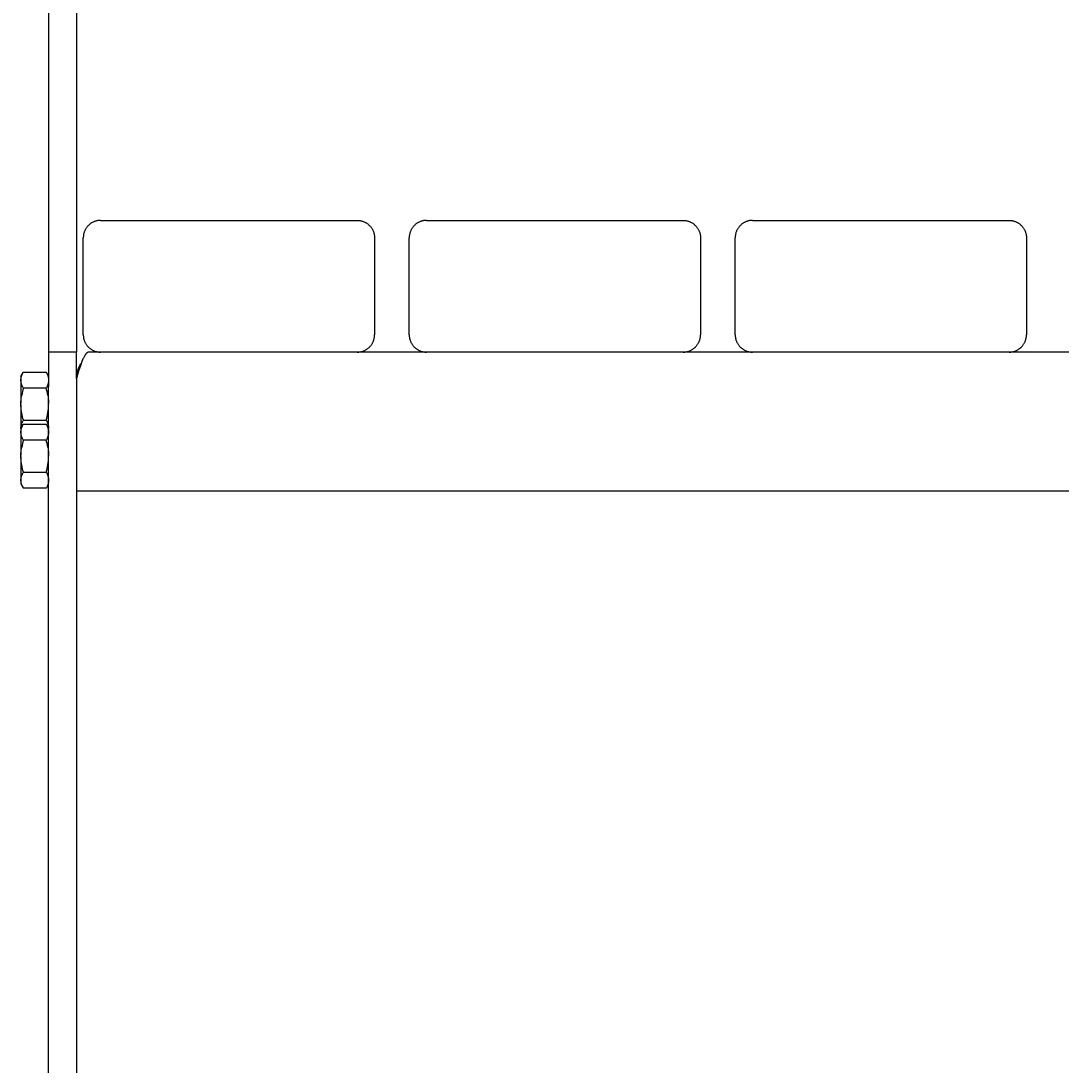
# Model space of a CAD drawing. Header units: inches. Extents: x -6 to 165, y -5 to 126.
# Drawn here: x 5.23 to 17.04, y 102.7 to 114.56 of the extents above; entities that cross this region are included whole.
import ezdxf

# ---------------------------------------------------------------- set-up
doc = ezdxf.new("R2010")
doc.units = ezdxf.units.IN
doc.header["$PDSIZE"] = -1
doc.layers.add('ZANO_R', color=7, linetype='Continuous', lineweight=0)
doc.layers.add('ZANO_W', color=1, linetype='Continuous', lineweight=0)
doc.styles.get("Standard").update_dxf_attribs({"font": 'arial.ttf'})
doc.dimstyles.new('amerykanie', dxfattribs={"dimtxt": 50, "dimasz": 50, "dimexe": 0.5, "dimexo": 0.5, "dimgap": 1, "dimtad": 1, "dimdec": 0, "dimzin": 0, "dimlunit": 5, "dimtxsty": 'Standard', "dimcen": 0.09, "dimclrd": 1, "dimclre": 1, "dimclrt": 1, "dimazin": 0, "dimtfac": 1, "dimtdec": 0, "dimtmove": 0, "dimatfit": 3, "dimfxl": 1, "dimtzin": 0, "dimarcsym": 1})

# ---------------------------------------------------------------- blocks, each defined once
blk = doc.blocks.new('*D366')
at = {"layer": 'Defpoints', "color": 0}
for p in [(6.093, 126.425), (-2.072, 94.732), (3.73, 94.732)]:
    blk.add_point(p, dxfattribs=at)
at = {"layer": 'ZANO_W', "color": 1, "lineweight": -2}
for p, q in [((5.593, 126.425), (-2.572, 126.425)), ((-2.072, 125.425), (-2.072, 95.732)), ((3.23, 94.732), (-2.572, 94.732))]:
    blk.add_line(p, q, dxfattribs=at)
at = {"layer": 'ZANO_W', "color": 1}
for points in [[(-1.905, 125.425), (-2.238, 125.425), (-2.072, 126.425)], [(-2.238, 95.732), (-1.905, 95.732), (-2.072, 94.732)]]:
    blk.add_solid(points, dxfattribs=at)
at = {"layer": 'ZANO_W', "color": 1, "insert": (-3.412, 110.579), "char_height": 1.625, "attachment_point": 5, "rotation": 90}
blk.add_mtext('31 11/16', dxfattribs=at)

msp = doc.modelspace()

# ---------------------------------------------------------------- linework, layer by layer
at = {"layer": 'ZANO_R'}
for p, q in [((5.54171, 126.29274), (5.54171, 110.80061)), ((5.85677, 126.29274), (5.85677, 110.80061)), ((5.97158, 112.21382), (5.9678, 112.20826)), ((5.97555, 112.21925), (5.97158, 112.21382)), ((5.9797, 112.22453), (5.97555, 112.21925)), ((5.98404, 112.22968), (5.9797, 112.22453)), ((5.98854, 112.23467), (5.98404, 112.22968)), ((5.99321, 112.2395), (5.98854, 112.23467)), ((5.99805, 112.24418), (5.99321, 112.2395)), ((6.00304, 112.24868), (5.99805, 112.24418)), ((6.00818, 112.25301), (6.00304, 112.24868)), ((6.01347, 112.25717), (6.00818, 112.25301)), ((6.0189, 112.26114), (6.01347, 112.25717)), ((6.02446, 112.26492), (6.0189, 112.26114)), ((6.03014, 112.26851), (6.02446, 112.26492)), ((6.03594, 112.27191), (6.03014, 112.26851)), ((6.04186, 112.2751), (6.03594, 112.27191)), ((6.04788, 112.27809), (6.04186, 112.2751)), ((6.054, 112.28088), (6.04788, 112.27809)), ((6.06022, 112.28345), (6.054, 112.28088)), ((6.06651, 112.28581), (6.06022, 112.28345)), ((6.07288, 112.28795), (6.06651, 112.28581)), ((6.07933, 112.28988), (6.07288, 112.28795)), ((6.08583, 112.29158), (6.07933, 112.28988)), ((6.09239, 112.29306), (6.08583, 112.29158)), ((6.099, 112.29432), (6.09239, 112.29306)), ((6.10564, 112.29534), (6.099, 112.29432)), ((6.11232, 112.29615), (6.10564, 112.29534)), ((6.11902, 112.29672), (6.11232, 112.29615)), ((6.12573, 112.29706), (6.11902, 112.29672)), ((6.13245, 112.29718), (6.12573, 112.29706)), ((6.13245, 112.29718), (9.04682, 112.29718)), ((9.04682, 112.29718), (9.05354, 112.29706)), ((9.05354, 112.29706), (9.06025, 112.29672)), ((9.06025, 112.29672), (9.06695, 112.29615)), ((9.06695, 112.29615), (9.07363, 112.29534)), ((9.07363, 112.29534), (9.08027, 112.29432)), ((9.08027, 112.29432), (9.08688, 112.29306)), ((9.08688, 112.29306), (9.09344, 112.29158)), ((9.09344, 112.29158), (9.09994, 112.28988)), ((9.09994, 112.28988), (9.10639, 112.28795)), ((9.10639, 112.28795), (9.11276, 112.28581)), ((9.11276, 112.28581), (9.11906, 112.28345)), ((9.11906, 112.28345), (9.12527, 112.28088)), ((9.12527, 112.28088), (9.13139, 112.27809)), ((9.13139, 112.27809), (9.13741, 112.2751)), ((9.13741, 112.2751), (9.14333, 112.27191)), ((9.14333, 112.27191), (9.14913, 112.26851)), ((9.14913, 112.26851), (9.15482, 112.26492)), ((9.15482, 112.26492), (9.16037, 112.26114)), ((9.16037, 112.26114), (9.1658, 112.25717)), ((9.1658, 112.25717), (9.17109, 112.25301)), ((9.17109, 112.25301), (9.17623, 112.24868)), ((9.17623, 112.24868), (9.18122, 112.24418)), ((9.18122, 112.24418), (9.18606, 112.2395)), ((9.18606, 112.2395), (9.19073, 112.23467)), ((9.19073, 112.23467), (9.19524, 112.22968)), ((9.19524, 112.22968), (9.19957, 112.22453)), ((9.19957, 112.22453), (9.20372, 112.21925)), ((9.20372, 112.21925), (9.20769, 112.21382)), ((9.20769, 112.21382), (9.21147, 112.20826)), ((9.67361, 112.21382), (9.66982, 112.20826)), ((9.67758, 112.21925), (9.67361, 112.21382)), ((9.68173, 112.22453), (9.67758, 112.21925)), ((9.68606, 112.22968), (9.68173, 112.22453)), ((9.69057, 112.23467), (9.68606, 112.22968)), ((9.69524, 112.2395), (9.69057, 112.23467)), ((9.70008, 112.24418), (9.69524, 112.2395)), ((9.70507, 112.24868), (9.70008, 112.24418)), ((9.71021, 112.25301), (9.70507, 112.24868)), ((9.7155, 112.25717), (9.71021, 112.25301)), ((9.72092, 112.26114), (9.7155, 112.25717)), ((9.72648, 112.26492), (9.72092, 112.26114)), ((9.73217, 112.26851), (9.72648, 112.26492)), ((9.73797, 112.27191), (9.73217, 112.26851)), ((9.74389, 112.2751), (9.73797, 112.27191)), ((9.74991, 112.27809), (9.74389, 112.2751)), ((9.75603, 112.28088), (9.74991, 112.27809)), ((9.76224, 112.28345), (9.75603, 112.28088)), ((9.76854, 112.28581), (9.76224, 112.28345)), ((9.77491, 112.28795), (9.76854, 112.28581)), ((9.78135, 112.28988), (9.77491, 112.28795)), ((9.78786, 112.29158), (9.78135, 112.28988)), ((9.79442, 112.29306), (9.78786, 112.29158)), ((9.80102, 112.29432), (9.79442, 112.29306)), ((9.80767, 112.29534), (9.80102, 112.29432)), ((9.81434, 112.29615), (9.80767, 112.29534)), ((9.82104, 112.29672), (9.81434, 112.29615)), ((9.82776, 112.29706), (9.82104, 112.29672)), ((9.83448, 112.29718), (9.82776, 112.29706)), ((9.83448, 112.29718), (12.74884, 112.29718)), ((12.74884, 112.29718), (12.75557, 112.29706)), ((12.75557, 112.29706), (12.76228, 112.29672)), ((12.76228, 112.29672), (12.76898, 112.29615)), ((12.76898, 112.29615), (12.77566, 112.29534)), ((12.77566, 112.29534), (12.7823, 112.29432)), ((12.7823, 112.29432), (12.78891, 112.29306)), ((12.78891, 112.29306), (12.79547, 112.29158)), ((12.79547, 112.29158), (12.80197, 112.28988)), ((12.80197, 112.28988), (12.80841, 112.28795)), ((12.80841, 112.28795), (12.81479, 112.28581)), ((12.81479, 112.28581), (12.82108, 112.28345)), ((12.82108, 112.28345), (12.8273, 112.28088)), ((12.8273, 112.28088), (12.83342, 112.27809)), ((12.83342, 112.27809), (12.83944, 112.2751)), ((12.83944, 112.2751), (12.84535, 112.27191)), ((12.84535, 112.27191), (12.85116, 112.26851)), ((12.85116, 112.26851), (12.85684, 112.26492)), ((12.85684, 112.26492), (12.8624, 112.26114)), ((12.8624, 112.26114), (12.86783, 112.25717)), ((12.86783, 112.25717), (12.87312, 112.25301)), ((12.87312, 112.25301), (12.87826, 112.24868)), ((12.87826, 112.24868), (12.88325, 112.24418)), ((12.88325, 112.24418), (12.88808, 112.2395)), ((12.88808, 112.2395), (12.89276, 112.23467)), ((12.89276, 112.23467), (12.89726, 112.22968)), ((12.89726, 112.22968), (12.90159, 112.22453)), ((12.90159, 112.22453), (12.90575, 112.21925)), ((12.90575, 112.21925), (12.90972, 112.21382)), ((12.90972, 112.21382), (12.9135, 112.20826)), ((13.37563, 112.21382), (13.37185, 112.20826)), ((13.37961, 112.21925), (13.37563, 112.21382)), ((13.38376, 112.22453), (13.37961, 112.21925)), ((13.38809, 112.22968), (13.38376, 112.22453)), ((13.3926, 112.23467), (13.38809, 112.22968)), ((13.39727, 112.2395), (13.3926, 112.23467)), ((13.4021, 112.24418), (13.39727, 112.2395)), ((13.4071, 112.24868), (13.4021, 112.24418)), ((13.41224, 112.25301), (13.4071, 112.24868)), ((13.41753, 112.25717), (13.41224, 112.25301)), ((13.42295, 112.26114), (13.41753, 112.25717)), ((13.42851, 112.26492), (13.42295, 112.26114)), ((13.43419, 112.26851), (13.42851, 112.26492)), ((13.44, 112.27191), (13.43419, 112.26851)), ((13.44592, 112.2751), (13.44, 112.27191)), ((13.45194, 112.27809), (13.44592, 112.2751)), ((13.45806, 112.28088), (13.45194, 112.27809)), ((13.46427, 112.28345), (13.45806, 112.28088)), ((13.47057, 112.28581), (13.46427, 112.28345)), ((13.47694, 112.28795), (13.47057, 112.28581)), ((13.48338, 112.28988), (13.47694, 112.28795)), ((13.48989, 112.29158), (13.48338, 112.28988)), ((13.49645, 112.29306), (13.48989, 112.29158)), ((13.50305, 112.29432), (13.49645, 112.29306)), ((13.5097, 112.29534), (13.50305, 112.29432)), ((13.51637, 112.29615), (13.5097, 112.29534)), ((13.52307, 112.29672), (13.51637, 112.29615)), ((13.52979, 112.29706), (13.52307, 112.29672)), ((13.53651, 112.29718), (13.52979, 112.29706)), ((13.53651, 112.29718), (16.45087, 112.29718)), ((16.45087, 112.29718), (16.45759, 112.29706)), ((16.45759, 112.29706), (16.46431, 112.29672)), ((16.46431, 112.29672), (16.47101, 112.29615)), ((16.47101, 112.29615), (16.47768, 112.29534)), ((16.47768, 112.29534), (16.48433, 112.29432)), ((16.48433, 112.29432), (16.49094, 112.29306)), ((16.49094, 112.29306), (16.49749, 112.29158)), ((16.49749, 112.29158), (16.504, 112.28988)), ((16.504, 112.28988), (16.51044, 112.28795)), ((16.51044, 112.28795), (16.51681, 112.28581)), ((16.51681, 112.28581), (16.52311, 112.28345)), ((16.52311, 112.28345), (16.52932, 112.28088)), ((16.52932, 112.28088), (16.53544, 112.27809)), ((16.53544, 112.27809), (16.54147, 112.2751)), ((16.54147, 112.2751), (16.54738, 112.27191)), ((16.54738, 112.27191), (16.55319, 112.26851)), ((16.55319, 112.26851), (16.55887, 112.26492)), ((16.55887, 112.26492), (16.56443, 112.26114)), ((16.56443, 112.26114), (16.56986, 112.25717)), ((16.56986, 112.25717), (16.57514, 112.25301)), ((16.57514, 112.25301), (16.58029, 112.24868)), ((16.58029, 112.24868), (16.58528, 112.24418)), ((16.58528, 112.24418), (16.59011, 112.2395)), ((16.59011, 112.2395), (16.59478, 112.23467)), ((16.59478, 112.23467), (16.59929, 112.22968)), ((16.59929, 112.22968), (16.60362, 112.22453)), ((16.60362, 112.22453), (16.60778, 112.21925)), ((16.60778, 112.21925), (16.61175, 112.21382)), ((16.61175, 112.21382), (16.61553, 112.20826)), ((5.93565, 112.10699), (5.93554, 112.10026)), ((5.93554, 110.99753), (5.93554, 112.10026)), ((5.936, 112.1137), (5.93565, 112.10699)), ((5.93657, 112.1204), (5.936, 112.1137)), ((5.93737, 112.12708), (5.93657, 112.1204)), ((5.9384, 112.13372), (5.93737, 112.12708)), ((5.93966, 112.14033), (5.9384, 112.13372)), ((5.94114, 112.14688), (5.93966, 112.14033)), ((5.94284, 112.15339), (5.94114, 112.14688)), ((5.94477, 112.15983), (5.94284, 112.15339)), ((5.94691, 112.16621), (5.94477, 112.15983)), ((5.94927, 112.1725), (5.94691, 112.16621)), ((5.95184, 112.17871), (5.94927, 112.1725)), ((5.95462, 112.18483), (5.95184, 112.17871)), ((5.95762, 112.19086), (5.95462, 112.18483)), ((5.96081, 112.19677), (5.95762, 112.19086)), ((5.96421, 112.20258), (5.96081, 112.19677)), ((5.9678, 112.20826), (5.96421, 112.20258)), ((9.21147, 112.20826), (9.21507, 112.20258)), ((9.21507, 112.20258), (9.21846, 112.19677)), ((9.21846, 112.19677), (9.22166, 112.19086)), ((9.22166, 112.19086), (9.22465, 112.18483)), ((9.22465, 112.18483), (9.22743, 112.17871)), ((9.22743, 112.17871), (9.23, 112.1725)), ((9.23, 112.1725), (9.23236, 112.16621)), ((9.23236, 112.16621), (9.23451, 112.15983)), ((9.23451, 112.15983), (9.23643, 112.15339)), ((9.23643, 112.15339), (9.23813, 112.14688)), ((9.23813, 112.14688), (9.23961, 112.14033)), ((9.23961, 112.14033), (9.24087, 112.13372)), ((9.24087, 112.13372), (9.2419, 112.12708)), ((9.2419, 112.12708), (9.2427, 112.1204)), ((9.2427, 112.1204), (9.24327, 112.1137)), ((9.24327, 112.1137), (9.24362, 112.10699)), ((9.24362, 112.10699), (9.24373, 112.10026)), ((9.24373, 112.10026), (9.24373, 110.99753)), ((9.63768, 112.10699), (9.63757, 112.10026)), ((9.63757, 110.99753), (9.63757, 112.10026)), ((9.63802, 112.1137), (9.63768, 112.10699)), ((9.6386, 112.1204), (9.63802, 112.1137)), ((9.6394, 112.12708), (9.6386, 112.1204)), ((9.64043, 112.13372), (9.6394, 112.12708)), ((9.64168, 112.14033), (9.64043, 112.13372)), ((9.64316, 112.14688), (9.64168, 112.14033)), ((9.64487, 112.15339), (9.64316, 112.14688)), ((9.64679, 112.15983), (9.64487, 112.15339)), ((9.64894, 112.16621), (9.64679, 112.15983)), ((9.6513, 112.1725), (9.64894, 112.16621)), ((9.65387, 112.17871), (9.6513, 112.1725)), ((9.65665, 112.18483), (9.65387, 112.17871)), ((9.65964, 112.19086), (9.65665, 112.18483)), ((9.66284, 112.19677), (9.65964, 112.19086)), ((9.66623, 112.20258), (9.66284, 112.19677)), ((9.66982, 112.20826), (9.66623, 112.20258)), ((12.9135, 112.20826), (12.91709, 112.20258)), ((12.91709, 112.20258), (12.92049, 112.19677)), ((12.92049, 112.19677), (12.92368, 112.19086)), ((12.92368, 112.19086), (12.92667, 112.18483)), ((12.92667, 112.18483), (12.92946, 112.17871)), ((12.92946, 112.17871), (12.93203, 112.1725)), ((12.93203, 112.1725), (12.93439, 112.16621)), ((12.93439, 112.16621), (12.93653, 112.15983)), ((12.93653, 112.15983), (12.93846, 112.15339)), ((12.93846, 112.15339), (12.94016, 112.14688)), ((12.94016, 112.14688), (12.94164, 112.14033)), ((12.94164, 112.14033), (12.9429, 112.13372)), ((12.9429, 112.13372), (12.94393, 112.12708)), ((12.94393, 112.12708), (12.94473, 112.1204)), ((12.94473, 112.1204), (12.9453, 112.1137)), ((12.9453, 112.1137), (12.94565, 112.10699)), ((12.94565, 112.10699), (12.94576, 112.10026)), ((12.94576, 112.10026), (12.94576, 110.99753)), ((13.33971, 112.10699), (13.33959, 112.10026)), ((13.33959, 110.99753), (13.33959, 112.10026)), ((13.34005, 112.1137), (13.33971, 112.10699)), ((13.34063, 112.1204), (13.34005, 112.1137)), ((13.34143, 112.12708), (13.34063, 112.1204)), ((13.34246, 112.13372), (13.34143, 112.12708)), ((13.34371, 112.14033), (13.34246, 112.13372)), ((13.34519, 112.14688), (13.34371, 112.14033)), ((13.3469, 112.15339), (13.34519, 112.14688)), ((13.34882, 112.15983), (13.3469, 112.15339)), ((13.35096, 112.16621), (13.34882, 112.15983)), ((13.35332, 112.1725), (13.35096, 112.16621)), ((13.3559, 112.17871), (13.35332, 112.1725)), ((13.35868, 112.18483), (13.3559, 112.17871)), ((13.36167, 112.19086), (13.35868, 112.18483)), ((13.36487, 112.19677), (13.36167, 112.19086)), ((13.36826, 112.20258), (13.36487, 112.19677)), ((13.37185, 112.20826), (13.36826, 112.20258)), ((16.61553, 112.20826), (16.61912, 112.20258)), ((16.61912, 112.20258), (16.62252, 112.19677)), ((16.62252, 112.19677), (16.62571, 112.19086)), ((16.62571, 112.19086), (16.6287, 112.18483)), ((16.6287, 112.18483), (16.63149, 112.17871)), ((16.63149, 112.17871), (16.63406, 112.1725)), ((16.63406, 112.1725), (16.63642, 112.16621)), ((16.63642, 112.16621), (16.63856, 112.15983)), ((16.63856, 112.15983), (16.64049, 112.15339)), ((16.64049, 112.15339), (16.64219, 112.14688)), ((16.64219, 112.14688), (16.64367, 112.14033)), ((16.64367, 112.14033), (16.64492, 112.13372)), ((16.64492, 112.13372), (16.64595, 112.12708)), ((16.64595, 112.12708), (16.64676, 112.1204)), ((16.64676, 112.1204), (16.64733, 112.1137)), ((16.64733, 112.1137), (16.64767, 112.10699)), ((16.64767, 112.10699), (16.64779, 112.10026)), ((16.64779, 112.10026), (16.64779, 110.99753)), ((5.93554, 110.99753), (5.93565, 110.99081)), ((5.93565, 110.99081), (5.936, 110.98409)), ((5.936, 110.98409), (5.93657, 110.97739)), ((5.93657, 110.97739), (5.93737, 110.97072)), ((5.93737, 110.97072), (5.9384, 110.96407)), ((5.9384, 110.96407), (5.93966, 110.95747)), ((5.93966, 110.95747), (5.94114, 110.95091)), ((5.94114, 110.95091), (5.94284, 110.9444)), ((5.94284, 110.9444), (5.94477, 110.93796)), ((5.94477, 110.93796), (5.94691, 110.93159)), ((5.94691, 110.93159), (5.94927, 110.92529)), ((5.94927, 110.92529), (5.95184, 110.91908)), ((5.95184, 110.91908), (5.95462, 110.91296)), ((5.95462, 110.91296), (5.95762, 110.90694)), ((5.95762, 110.90694), (5.96081, 110.90102)), ((9.21846, 110.90102), (9.22166, 110.90694)), ((9.22166, 110.90694), (9.22465, 110.91296)), ((9.22465, 110.91296), (9.22743, 110.91908)), ((9.22743, 110.91908), (9.23, 110.92529)), ((9.23, 110.92529), (9.23236, 110.93159)), ((9.23236, 110.93159), (9.23451, 110.93796)), ((9.23451, 110.93796), (9.23643, 110.9444)), ((9.23643, 110.9444), (9.23813, 110.95091)), ((9.23813, 110.95091), (9.23961, 110.95747)), ((9.23961, 110.95747), (9.24087, 110.96407)), ((9.24087, 110.96407), (9.2419, 110.97072)), ((9.2419, 110.97072), (9.2427, 110.97739)), ((9.2427, 110.97739), (9.24327, 110.98409)), ((9.24327, 110.98409), (9.24362, 110.99081)), ((9.24362, 110.99081), (9.24373, 110.99753)), ((9.63757, 110.99753), (9.63768, 110.99081)), ((9.63768, 110.99081), (9.63802, 110.98409)), ((9.63802, 110.98409), (9.6386, 110.97739)), ((9.6386, 110.97739), (9.6394, 110.97072)), ((9.6394, 110.97072), (9.64043, 110.96407)), ((9.64043, 110.96407), (9.64168, 110.95747)), ((9.64168, 110.95747), (9.64316, 110.95091)), ((9.64316, 110.95091), (9.64487, 110.9444)), ((9.64487, 110.9444), (9.64679, 110.93796)), ((9.64679, 110.93796), (9.64894, 110.93159)), ((9.64894, 110.93159), (9.6513, 110.92529)), ((9.6513, 110.92529), (9.65387, 110.91908)), ((9.65387, 110.91908), (9.65665, 110.91296)), ((9.65665, 110.91296), (9.65964, 110.90694)), ((9.65964, 110.90694), (9.66284, 110.90102)), ((12.92049, 110.90102), (12.92368, 110.90694)), ((12.92368, 110.90694), (12.92667, 110.91296)), ((12.92667, 110.91296), (12.92946, 110.91908)), ((12.92946, 110.91908), (12.93203, 110.92529)), ((12.93203, 110.92529), (12.93439, 110.93159)), ((12.93439, 110.93159), (12.93653, 110.93796)), ((12.93653, 110.93796), (12.93846, 110.9444)), ((12.93846, 110.9444), (12.94016, 110.95091)), ((12.94016, 110.95091), (12.94164, 110.95747)), ((12.94164, 110.95747), (12.9429, 110.96407)), ((12.9429, 110.96407), (12.94393, 110.97072)), ((12.94393, 110.97072), (12.94473, 110.97739)), ((12.94473, 110.97739), (12.9453, 110.98409)), ((12.9453, 110.98409), (12.94565, 110.99081)), ((12.94565, 110.99081), (12.94576, 110.99753)), ((13.33959, 110.99753), (13.33971, 110.99081)), ((13.33971, 110.99081), (13.34005, 110.98409)), ((13.34005, 110.98409), (13.34063, 110.97739)), ((13.34063, 110.97739), (13.34143, 110.97072)), ((13.34143, 110.97072), (13.34246, 110.96407)), ((13.34246, 110.96407), (13.34371, 110.95747)), ((13.34371, 110.95747), (13.34519, 110.95091)), ((13.34519, 110.95091), (13.3469, 110.9444)), ((13.3469, 110.9444), (13.34882, 110.93796)), ((13.34882, 110.93796), (13.35096, 110.93159)), ((13.35096, 110.93159), (13.35332, 110.92529)), ((13.35332, 110.92529), (13.3559, 110.91908)), ((13.3559, 110.91908), (13.35868, 110.91296)), ((13.35868, 110.91296), (13.36167, 110.90694)), ((13.36167, 110.90694), (13.36487, 110.90102)), ((16.62252, 110.90102), (16.62571, 110.90694)), ((16.62571, 110.90694), (16.6287, 110.91296)), ((16.6287, 110.91296), (16.63149, 110.91908)), ((16.63149, 110.91908), (16.63406, 110.92529)), ((16.63406, 110.92529), (16.63642, 110.93159)), ((16.63642, 110.93159), (16.63856, 110.93796)), ((16.63856, 110.93796), (16.64049, 110.9444)), ((16.64049, 110.9444), (16.64219, 110.95091)), ((16.64219, 110.95091), (16.64367, 110.95747)), ((16.64367, 110.95747), (16.64492, 110.96407)), ((16.64492, 110.96407), (16.64595, 110.97072)), ((16.64595, 110.97072), (16.64676, 110.97739)), ((16.64676, 110.97739), (16.64733, 110.98409)), ((16.64733, 110.98409), (16.64767, 110.99081)), ((16.64767, 110.99081), (16.64779, 110.99753)), ((5.85677, 110.80061), (5.54171, 110.80061)), ((5.54171, 110.80061), (5.54171, 110.40678)), ((5.85677, 110.5013), (5.85677, 110.80061)), ((5.96081, 110.90102), (5.96421, 110.89522)), ((5.96421, 110.89522), (5.9678, 110.88953)), ((5.9678, 110.88953), (5.97158, 110.88397)), ((5.97184, 110.78761), (5.97011, 110.78587)), ((5.97158, 110.88397), (5.97555, 110.87855)), ((5.97363, 110.78929), (5.97184, 110.78761)), ((5.97454, 110.7901), (5.97363, 110.78929)), ((5.97547, 110.7909), (5.97454, 110.7901)), ((5.97641, 110.79167), (5.97547, 110.7909)), ((5.97555, 110.87855), (5.9797, 110.87326)), ((5.97737, 110.79243), (5.97641, 110.79167)), ((5.97835, 110.79316), (5.97737, 110.79243)), ((5.97934, 110.79387), (5.97835, 110.79316)), ((5.98035, 110.79455), (5.97934, 110.79387)), ((5.9797, 110.87326), (5.98404, 110.86812)), ((5.98137, 110.79521), (5.98035, 110.79455)), ((5.98242, 110.79584), (5.98137, 110.79521)), ((5.98348, 110.79644), (5.98242, 110.79584)), ((5.98435, 110.79691), (5.98348, 110.79644)), ((5.98404, 110.86812), (5.98854, 110.86312)), ((5.98524, 110.79735), (5.98435, 110.79691)), ((5.98613, 110.79777), (5.98524, 110.79735)), ((5.98704, 110.79817), (5.98613, 110.79777)), ((5.98796, 110.79854), (5.98704, 110.79817)), ((5.98888, 110.79889), (5.98796, 110.79854)), ((5.98854, 110.86312), (5.99321, 110.85829)), ((5.98982, 110.79921), (5.98888, 110.79889)), ((5.99076, 110.7995), (5.98982, 110.79921)), ((5.99171, 110.79976), (5.99076, 110.7995)), ((5.99267, 110.79999), (5.99171, 110.79976)), ((5.99364, 110.80018), (5.99267, 110.79999)), ((5.99321, 110.85829), (5.99805, 110.85362)), ((5.99412, 110.80027), (5.99364, 110.80018)), ((5.99461, 110.80034), (5.99412, 110.80027)), ((5.9951, 110.80041), (5.99461, 110.80034)), ((5.99559, 110.80047), (5.9951, 110.80041)), ((5.99608, 110.80052), (5.99559, 110.80047)), ((5.99657, 110.80056), (5.99608, 110.80052)), ((5.99707, 110.80058), (5.99657, 110.80056)), ((5.99756, 110.8006), (5.99707, 110.80058)), ((5.99806, 110.80061), (5.99756, 110.8006)), ((5.99805, 110.85362), (6.00304, 110.84911)), ((5.99855, 110.80061), (5.99806, 110.80061)), ((6.12808, 110.80061), (5.99855, 110.80061)), ((6.00304, 110.84911), (6.00818, 110.84478)), ((6.00818, 110.84478), (6.01347, 110.84063)), ((6.01347, 110.84063), (6.0189, 110.83666)), ((6.0189, 110.83666), (6.02446, 110.83287)), ((6.02446, 110.83287), (6.03014, 110.82928)), ((6.03014, 110.82928), (6.03594, 110.82589)), ((6.03594, 110.82589), (6.04186, 110.82269)), ((6.04186, 110.82269), (6.04788, 110.8197)), ((6.04788, 110.8197), (6.054, 110.81692)), ((6.054, 110.81692), (6.06022, 110.81434)), ((6.06022, 110.81434), (6.06651, 110.81198)), ((6.06651, 110.81198), (6.07288, 110.80984)), ((6.07288, 110.80984), (6.07933, 110.80792)), ((6.07933, 110.80792), (6.08583, 110.80621)), ((6.08583, 110.80621), (6.09239, 110.80473)), ((6.09239, 110.80473), (6.099, 110.80348)), ((6.099, 110.80348), (6.10564, 110.80245)), ((6.10564, 110.80245), (6.11232, 110.80165)), ((6.11232, 110.80165), (6.11902, 110.80107)), ((6.11902, 110.80107), (6.12573, 110.80073)), ((6.12573, 110.80073), (6.13245, 110.80061)), ((9.04682, 110.80061), (6.13245, 110.80061)), ((9.04682, 110.80061), (9.05354, 110.80073)), ((9.83011, 110.80061), (9.05119, 110.80061)), ((9.05354, 110.80073), (9.06025, 110.80107)), ((9.06025, 110.80107), (9.06695, 110.80165)), ((9.06695, 110.80165), (9.07363, 110.80245)), ((9.07363, 110.80245), (9.08027, 110.80348)), ((9.08027, 110.80348), (9.08688, 110.80473)), ((9.08688, 110.80473), (9.09344, 110.80621)), ((9.09344, 110.80621), (9.09994, 110.80792)), ((9.09994, 110.80792), (9.10639, 110.80984)), ((9.10639, 110.80984), (9.11276, 110.81198)), ((9.11276, 110.81198), (9.11906, 110.81434)), ((9.11906, 110.81434), (9.12527, 110.81692)), ((9.12527, 110.81692), (9.13139, 110.8197)), ((9.13139, 110.8197), (9.13741, 110.82269)), ((9.13741, 110.82269), (9.14333, 110.82589)), ((9.14333, 110.82589), (9.14913, 110.82928)), ((9.14913, 110.82928), (9.15482, 110.83287)), ((9.15482, 110.83287), (9.16037, 110.83666)), ((9.16037, 110.83666), (9.1658, 110.84063)), ((9.1658, 110.84063), (9.17109, 110.84478)), ((9.17109, 110.84478), (9.17623, 110.84911)), ((9.17623, 110.84911), (9.18122, 110.85362)), ((9.18122, 110.85362), (9.18606, 110.85829)), ((9.18606, 110.85829), (9.19073, 110.86312)), ((9.19073, 110.86312), (9.19524, 110.86812)), ((9.19524, 110.86812), (9.19957, 110.87326)), ((9.19957, 110.87326), (9.20372, 110.87855)), ((9.20372, 110.87855), (9.20769, 110.88397)), ((9.20769, 110.88397), (9.21147, 110.88953)), ((9.21147, 110.88953), (9.21507, 110.89522)), ((9.21507, 110.89522), (9.21846, 110.90102)), ((9.66284, 110.90102), (9.66623, 110.89522)), ((9.66623, 110.89522), (9.66982, 110.88953)), ((9.66982, 110.88953), (9.67361, 110.88397)), ((9.67361, 110.88397), (9.67758, 110.87855)), ((9.67758, 110.87855), (9.68173, 110.87326)), ((9.68173, 110.87326), (9.68606, 110.86812)), ((9.68606, 110.86812), (9.69057, 110.86312)), ((9.69057, 110.86312), (9.69524, 110.85829)), ((9.69524, 110.85829), (9.70008, 110.85362)), ((9.70008, 110.85362), (9.70507, 110.84911)), ((9.70507, 110.84911), (9.71021, 110.84478)), ((9.71021, 110.84478), (9.7155, 110.84063)), ((9.7155, 110.84063), (9.72092, 110.83666)), ((9.72092, 110.83666), (9.72648, 110.83287)), ((9.72648, 110.83287), (9.73217, 110.82928)), ((9.73217, 110.82928), (9.73797, 110.82589)), ((9.73797, 110.82589), (9.74389, 110.82269)), ((9.74389, 110.82269), (9.74991, 110.8197)), ((9.74991, 110.8197), (9.75603, 110.81692)), ((9.75603, 110.81692), (9.76224, 110.81434)), ((9.76224, 110.81434), (9.76854, 110.81198)), ((9.76854, 110.81198), (9.77491, 110.80984)), ((9.77491, 110.80984), (9.78135, 110.80792)), ((9.78135, 110.80792), (9.78786, 110.80621)), ((9.78786, 110.80621), (9.79442, 110.80473)), ((9.79442, 110.80473), (9.80102, 110.80348)), ((9.80102, 110.80348), (9.80767, 110.80245)), ((9.80767, 110.80245), (9.81434, 110.80165)), ((9.81434, 110.80165), (9.82104, 110.80107)), ((9.82104, 110.80107), (9.82776, 110.80073)), ((9.82776, 110.80073), (9.83448, 110.80061)), ((12.74884, 110.80061), (9.83448, 110.80061)), ((12.74884, 110.80061), (12.75557, 110.80073)), ((13.53214, 110.80061), (12.75321, 110.80061)), ((12.75557, 110.80073), (12.76228, 110.80107)), ((12.76228, 110.80107), (12.76898, 110.80165)), ((12.76898, 110.80165), (12.77566, 110.80245)), ((12.77566, 110.80245), (12.7823, 110.80348)), ((12.7823, 110.80348), (12.78891, 110.80473)), ((12.78891, 110.80473), (12.79547, 110.80621)), ((12.79547, 110.80621), (12.80197, 110.80792)), ((12.80197, 110.80792), (12.80841, 110.80984)), ((12.80841, 110.80984), (12.81479, 110.81198)), ((12.81479, 110.81198), (12.82108, 110.81434)), ((12.82108, 110.81434), (12.8273, 110.81692)), ((12.8273, 110.81692), (12.83342, 110.8197)), ((12.83342, 110.8197), (12.83944, 110.82269)), ((12.83944, 110.82269), (12.84535, 110.82589)), ((12.84535, 110.82589), (12.85116, 110.82928)), ((12.85116, 110.82928), (12.85684, 110.83287)), ((12.85684, 110.83287), (12.8624, 110.83666)), ((12.8624, 110.83666), (12.86783, 110.84063)), ((12.86783, 110.84063), (12.87312, 110.84478)), ((12.87312, 110.84478), (12.87826, 110.84911)), ((12.87826, 110.84911), (12.88325, 110.85362)), ((12.88325, 110.85362), (12.88808, 110.85829)), ((12.88808, 110.85829), (12.89276, 110.86312)), ((12.89276, 110.86312), (12.89726, 110.86812)), ((12.89726, 110.86812), (12.90159, 110.87326)), ((12.90159, 110.87326), (12.90575, 110.87855)), ((12.90575, 110.87855), (12.90972, 110.88397)), ((12.90972, 110.88397), (12.9135, 110.88953)), ((12.9135, 110.88953), (12.91709, 110.89522)), ((12.91709, 110.89522), (12.92049, 110.90102)), ((13.36487, 110.90102), (13.36826, 110.89522)), ((13.36826, 110.89522), (13.37185, 110.88953)), ((13.37185, 110.88953), (13.37563, 110.88397)), ((13.37563, 110.88397), (13.37961, 110.87855)), ((13.37961, 110.87855), (13.38376, 110.87326)), ((13.38376, 110.87326), (13.38809, 110.86812)), ((13.38809, 110.86812), (13.3926, 110.86312)), ((13.3926, 110.86312), (13.39727, 110.85829)), ((13.39727, 110.85829), (13.4021, 110.85362)), ((13.4021, 110.85362), (13.4071, 110.84911)), ((13.4071, 110.84911), (13.41224, 110.84478)), ((13.41224, 110.84478), (13.41753, 110.84063)), ((13.41753, 110.84063), (13.42295, 110.83666)), ((13.42295, 110.83666), (13.42851, 110.83287)), ((13.42851, 110.83287), (13.43419, 110.82928)), ((13.43419, 110.82928), (13.44, 110.82589)), ((13.44, 110.82589), (13.44592, 110.82269)), ((13.44592, 110.82269), (13.45194, 110.8197)), ((13.45194, 110.8197), (13.45806, 110.81692)), ((13.45806, 110.81692), (13.46427, 110.81434)), ((13.46427, 110.81434), (13.47057, 110.81198)), ((13.47057, 110.81198), (13.47694, 110.80984)), ((13.47694, 110.80984), (13.48338, 110.80792)), ((13.48338, 110.80792), (13.48989, 110.80621)), ((13.48989, 110.80621), (13.49645, 110.80473)), ((13.49645, 110.80473), (13.50305, 110.80348)), ((13.50305, 110.80348), (13.5097, 110.80245)), ((13.5097, 110.80245), (13.51637, 110.80165)), ((13.51637, 110.80165), (13.52307, 110.80107)), ((13.52307, 110.80107), (13.52979, 110.80073)), ((13.52979, 110.80073), (13.53651, 110.80061)), ((16.45087, 110.80061), (13.53651, 110.80061)), ((16.45087, 110.80061), (16.45759, 110.80073)), ((17.23417, 110.80061), (16.45524, 110.80061)), ((16.45759, 110.80073), (16.46431, 110.80107)), ((16.46431, 110.80107), (16.47101, 110.80165)), ((16.47101, 110.80165), (16.47768, 110.80245)), ((16.47768, 110.80245), (16.48433, 110.80348)), ((16.48433, 110.80348), (16.49094, 110.80473)), ((16.49094, 110.80473), (16.49749, 110.80621)), ((16.49749, 110.80621), (16.504, 110.80792)), ((16.504, 110.80792), (16.51044, 110.80984)), ((16.51044, 110.80984), (16.51681, 110.81198)), ((16.51681, 110.81198), (16.52311, 110.81434)), ((16.52311, 110.81434), (16.52932, 110.81692)), ((16.52932, 110.81692), (16.53544, 110.8197)), ((16.53544, 110.8197), (16.54147, 110.82269)), ((16.54147, 110.82269), (16.54738, 110.82589)), ((16.54738, 110.82589), (16.55319, 110.82928)), ((16.55319, 110.82928), (16.55887, 110.83287)), ((16.55887, 110.83287), (16.56443, 110.83666)), ((16.56443, 110.83666), (16.56986, 110.84063)), ((16.56986, 110.84063), (16.57514, 110.84478)), ((16.57514, 110.84478), (16.58029, 110.84911)), ((16.58029, 110.84911), (16.58528, 110.85362)), ((16.58528, 110.85362), (16.59011, 110.85829)), ((16.59011, 110.85829), (16.59478, 110.86312)), ((16.59478, 110.86312), (16.59929, 110.86812)), ((16.59929, 110.86812), (16.60362, 110.87326)), ((16.60362, 110.87326), (16.60778, 110.87855)), ((16.60778, 110.87855), (16.61175, 110.88397)), ((16.61175, 110.88397), (16.61553, 110.88953)), ((16.61553, 110.88953), (16.61912, 110.89522)), ((16.61912, 110.89522), (16.62252, 110.90102)), ((5.91056, 110.66931), (5.90196, 110.64497)), ((5.90719, 110.66756), (5.913, 110.67594)), ((5.91969, 110.69345), (5.91056, 110.66931)), ((5.92777, 110.71321), (5.91969, 110.69345)), ((5.93205, 110.72298), (5.92777, 110.71321)), ((5.93653, 110.73267), (5.93205, 110.72298)), ((5.94023, 110.74027), (5.93653, 110.73267)), ((5.9441, 110.74778), (5.94023, 110.74027)), ((5.94817, 110.75518), (5.9441, 110.74778)), ((5.95248, 110.76245), (5.94817, 110.75518)), ((5.9561, 110.76812), (5.95248, 110.76245)), ((5.95799, 110.77091), (5.9561, 110.76812)), ((5.95994, 110.77365), (5.95799, 110.77091)), ((5.96195, 110.77635), (5.95994, 110.77365)), ((5.96403, 110.77899), (5.96195, 110.77635)), ((5.96619, 110.78157), (5.96403, 110.77899)), ((5.96843, 110.78409), (5.96619, 110.78157)), ((5.97011, 110.78587), (5.96843, 110.78409)), ((5.22664, 110.52493), (5.25158, 110.56813)), ((5.24083, 110.54703), (5.24327, 110.55254)), ((5.24327, 110.55254), (5.24588, 110.55796)), ((5.24588, 110.55796), (5.24867, 110.5633)), ((5.24867, 110.5633), (5.25164, 110.56854)), ((5.25164, 110.56854), (5.25478, 110.57367)), ((5.25478, 110.57367), (5.51357, 110.57367)), ((5.51357, 110.57367), (5.5167, 110.56854)), ((5.5167, 110.56854), (5.51967, 110.5633)), ((5.54171, 110.52493), (5.51677, 110.56812)), ((5.51967, 110.5633), (5.52246, 110.55796)), ((5.52246, 110.55796), (5.52508, 110.55254)), ((5.52508, 110.55254), (5.52751, 110.54703)), ((5.88247, 110.58537), (5.85677, 110.5013)), ((5.85934, 110.54044), (5.86077, 110.55009)), ((5.86077, 110.55009), (5.86252, 110.55969)), ((5.86252, 110.55969), (5.86459, 110.56927)), ((5.86459, 110.56927), (5.86697, 110.57876)), ((5.86697, 110.57876), (5.86966, 110.58818)), ((5.86966, 110.58818), (5.87265, 110.5975)), ((5.87265, 110.5975), (5.87595, 110.60672)), ((5.87595, 110.60672), (5.87955, 110.61583)), ((5.87955, 110.61583), (5.88345, 110.62481)), ((5.90196, 110.64497), (5.88247, 110.58537)), ((5.88345, 110.62481), (5.88763, 110.63367)), ((5.88763, 110.63367), (5.89211, 110.64238)), ((5.8921, 110.64238), (5.89686, 110.65093)), ((5.89686, 110.65093), (5.90189, 110.65933)), ((5.90189, 110.65933), (5.90719, 110.66756)), ((5.22664, 110.52493), (5.22664, 110.48444)), ((5.22664, 110.48272), (5.22695, 110.48873)), ((5.22695, 110.47671), (5.22664, 110.48272)), ((5.22664, 110.48099), (5.22664, 110.21975)), ((5.22695, 110.48873), (5.22746, 110.49473)), ((5.22746, 110.47071), (5.22695, 110.47671)), ((5.22746, 110.49473), (5.22817, 110.50071)), ((5.22817, 110.46473), (5.22746, 110.47071)), ((5.22817, 110.50071), (5.22907, 110.50666)), ((5.22907, 110.45878), (5.22817, 110.46473)), ((5.22907, 110.50666), (5.23018, 110.51258)), ((5.23017, 110.45286), (5.22907, 110.45878)), ((5.23147, 110.44698), (5.23017, 110.45286)), ((5.23018, 110.51258), (5.23147, 110.51846)), ((5.23147, 110.51846), (5.23296, 110.52429)), ((5.23296, 110.44115), (5.23147, 110.44698)), ((5.23296, 110.52429), (5.23465, 110.53007)), ((5.23465, 110.43537), (5.23296, 110.44115)), ((5.23465, 110.53007), (5.23652, 110.53579)), ((5.23652, 110.42965), (5.23465, 110.43537)), ((5.23652, 110.53579), (5.23859, 110.54145)), ((5.23859, 110.54145), (5.24083, 110.54703)), ((5.52751, 110.54703), (5.52976, 110.54145)), ((5.52976, 110.54145), (5.53182, 110.53579)), ((5.53182, 110.53579), (5.5337, 110.53007)), ((5.5337, 110.43537), (5.53182, 110.42965)), ((5.5337, 110.53007), (5.53538, 110.52429)), ((5.53538, 110.44115), (5.5337, 110.43537)), ((5.53538, 110.52429), (5.53687, 110.51846)), ((5.53687, 110.44698), (5.53538, 110.44115)), ((5.53687, 110.51846), (5.53817, 110.51258)), ((5.53817, 110.45286), (5.53687, 110.44698)), ((5.53817, 110.51258), (5.53927, 110.50666)), ((5.53927, 110.45878), (5.53817, 110.45286)), ((5.53927, 110.50666), (5.54018, 110.50071)), ((5.54018, 110.46473), (5.53927, 110.45878)), ((5.54018, 110.50071), (5.54089, 110.49473)), ((5.54089, 110.47071), (5.54018, 110.46473)), ((5.54089, 110.49473), (5.5414, 110.48873)), ((5.5414, 110.47671), (5.54089, 110.47071)), ((5.5414, 110.48873), (5.54171, 110.48272)), ((5.54171, 110.48272), (5.5414, 110.47671)), ((5.85677, 110.5013), (5.85677, 109.22528)), ((5.85686, 110.5087), (5.85714, 110.51606)), ((5.85714, 110.51606), (5.85759, 110.52341)), ((5.85759, 110.52341), (5.85822, 110.53074)), ((5.85822, 110.53074), (5.85934, 110.54044)), ((5.23981, 110.33179), (5.23588, 110.31156)), ((5.23858, 110.42399), (5.23652, 110.42965)), ((5.24083, 110.41841), (5.23858, 110.42399)), ((5.24427, 110.35191), (5.23981, 110.33179)), ((5.24327, 110.4129), (5.24083, 110.41841)), ((5.24588, 110.40748), (5.24327, 110.4129)), ((5.24926, 110.37191), (5.24427, 110.35191)), ((5.24867, 110.40214), (5.24588, 110.40748)), ((5.25164, 110.39691), (5.24867, 110.40214)), ((5.25478, 110.39177), (5.24926, 110.37191)), ((5.25478, 110.39177), (5.25164, 110.39691)), ((5.51357, 110.39177), (5.25478, 110.39177)), ((5.5167, 110.39691), (5.51357, 110.39177)), ((5.51908, 110.37191), (5.51357, 110.39177)), ((5.51967, 110.40214), (5.5167, 110.39691)), ((5.52407, 110.35191), (5.51908, 110.37191)), ((5.52246, 110.40748), (5.51967, 110.40214)), ((5.52508, 110.4129), (5.52246, 110.40748)), ((5.52854, 110.33179), (5.52407, 110.35191)), ((5.52751, 110.41841), (5.52508, 110.4129)), ((5.52976, 110.42399), (5.52751, 110.41841)), ((5.53247, 110.31156), (5.52854, 110.33179)), ((5.53182, 110.42965), (5.52976, 110.42399)), ((5.54171, 94.88977), (5.54171, 110.40673)), ((5.22664, 110.20987), (5.22694, 110.2269)), ((5.22719, 110.18935), (5.22664, 110.20987)), ((5.22664, 110.20309), (5.22664, 109.93874)), ((5.22694, 110.2269), (5.22774, 110.24392)), ((5.22774, 110.24392), (5.22904, 110.26091)), ((5.22904, 110.26091), (5.23083, 110.27786)), ((5.23083, 110.27786), (5.23311, 110.29475)), ((5.23311, 110.29475), (5.23588, 110.31156)), ((5.53247, 110.31156), (5.53548, 110.29311)), ((5.53548, 110.29311), (5.5379, 110.27458)), ((5.5379, 110.27458), (5.53974, 110.25597)), ((5.53974, 110.25597), (5.54098, 110.23732)), ((5.54087, 110.18297), (5.54169, 110.20549)), ((5.54098, 110.23732), (5.54163, 110.21864)), ((5.54165, 110.21763), (5.54158, 110.22142)), ((5.22839, 110.16887), (5.22719, 110.18935)), ((5.23024, 110.14843), (5.22839, 110.16887)), ((5.23274, 110.12806), (5.23024, 110.14843)), ((5.23588, 110.10778), (5.23274, 110.12806)), ((5.23965, 110.08761), (5.23588, 110.10778)), ((5.24407, 110.06757), (5.23965, 110.08761)), ((5.52518, 110.07151), (5.52986, 110.09356)), ((5.52986, 110.09356), (5.53377, 110.11576)), ((5.53377, 110.11576), (5.53691, 110.13807)), ((5.53691, 110.13807), (5.53928, 110.16049)), ((5.53928, 110.16049), (5.54087, 110.18297)), ((5.22664, 109.93418), (5.25158, 109.97738)), ((5.22817, 109.955), (5.22907, 109.96095)), ((5.22907, 109.96095), (5.23018, 109.96687)), ((5.23018, 109.96687), (5.23147, 109.97275)), ((5.23147, 109.97275), (5.23296, 109.97858)), ((5.23296, 109.97858), (5.23465, 109.98436)), ((5.23465, 109.98436), (5.23652, 109.99008)), ((5.23652, 109.99008), (5.23859, 109.99574)), ((5.23859, 109.99574), (5.24083, 110.00132)), ((5.24083, 110.00132), (5.24327, 110.00683)), ((5.24083, 109.95628), (5.24327, 109.96179)), ((5.24327, 110.00683), (5.24588, 110.01225)), ((5.24327, 109.96179), (5.24588, 109.96721)), ((5.24911, 110.04768), (5.24407, 110.06757)), ((5.24588, 110.01225), (5.24867, 110.01759)), ((5.24588, 109.96721), (5.24867, 109.97255)), ((5.24867, 110.01759), (5.25164, 110.02282)), ((5.24867, 109.97255), (5.25164, 109.97779)), ((5.25478, 110.02796), (5.24911, 110.04768)), ((5.25164, 110.02282), (5.25478, 110.02796)), ((5.25164, 109.97779), (5.25478, 109.98292)), ((5.25478, 110.02796), (5.51357, 110.02796)), ((5.25478, 109.98292), (5.51357, 109.98292)), ((5.51357, 110.02796), (5.51975, 110.04964)), ((5.51357, 110.02796), (5.5167, 110.02282)), ((5.51357, 109.98292), (5.51677, 109.97763)), ((5.5167, 110.02282), (5.51967, 110.01759)), ((5.51677, 109.97763), (5.51981, 109.97224)), ((5.54171, 109.93418), (5.51677, 109.97737)), ((5.51967, 110.01759), (5.52246, 110.01225)), ((5.51975, 110.04964), (5.52518, 110.07151)), ((5.51981, 109.97224), (5.52265, 109.96675)), ((5.52246, 110.01225), (5.52508, 110.00683)), ((5.52265, 109.96675), (5.52532, 109.96117)), ((5.52508, 110.00683), (5.52751, 110.00132)), ((5.52532, 109.96117), (5.52779, 109.9555)), ((5.52751, 110.00132), (5.52976, 109.99574)), ((5.52976, 109.99574), (5.53182, 109.99008)), ((5.53182, 109.99008), (5.5337, 109.98436)), ((5.5337, 109.98436), (5.53538, 109.97858)), ((5.53538, 109.97858), (5.53687, 109.97275)), ((5.53687, 109.97275), (5.53817, 109.96687)), ((5.53817, 109.96687), (5.53927, 109.96095)), ((5.53927, 109.96095), (5.54018, 109.955)), ((5.22664, 109.93701), (5.22695, 109.94302)), ((5.22667, 109.93423), (5.22664, 109.93701)), ((5.22664, 109.93529), (5.22664, 109.93418)), ((5.22664, 109.93418), (5.22664, 109.89551)), ((5.22664, 109.89197), (5.22695, 109.89798)), ((5.22664, 109.89197), (5.22664, 109.629)), ((5.22695, 109.88596), (5.22664, 109.89197)), ((5.22695, 109.94302), (5.22746, 109.94902)), ((5.22695, 109.89798), (5.22746, 109.90398)), ((5.22746, 109.87996), (5.22695, 109.88596)), ((5.22746, 109.94902), (5.22817, 109.955)), ((5.22746, 109.90398), (5.22817, 109.90996)), ((5.22817, 109.87398), (5.22746, 109.87996)), ((5.22817, 109.90996), (5.22907, 109.91591)), ((5.22907, 109.86803), (5.22817, 109.87398)), ((5.22907, 109.91591), (5.23018, 109.92183)), ((5.23017, 109.86211), (5.22907, 109.86803)), ((5.23147, 109.85623), (5.23017, 109.86211)), ((5.23018, 109.92183), (5.23147, 109.92771)), ((5.23147, 109.92771), (5.23296, 109.93354)), ((5.23296, 109.8504), (5.23147, 109.85623)), ((5.23296, 109.93354), (5.23465, 109.93932)), ((5.23465, 109.84462), (5.23296, 109.8504)), ((5.23465, 109.93932), (5.23652, 109.94504)), ((5.23652, 109.8389), (5.23465, 109.84462)), ((5.23652, 109.94504), (5.23859, 109.9507)), ((5.23858, 109.83324), (5.23652, 109.8389)), ((5.23859, 109.9507), (5.24083, 109.95628)), ((5.52779, 109.9555), (5.53007, 109.94975)), ((5.53182, 109.8389), (5.52976, 109.83324)), ((5.53007, 109.94975), (5.53216, 109.94392)), ((5.5337, 109.84462), (5.53182, 109.8389)), ((5.53216, 109.94392), (5.53405, 109.93804)), ((5.53538, 109.8504), (5.5337, 109.84462)), ((5.53405, 109.93804), (5.53575, 109.93209)), ((5.53687, 109.85623), (5.53538, 109.8504)), ((5.53575, 109.93209), (5.53724, 109.92608)), ((5.53817, 109.86211), (5.53687, 109.85623)), ((5.53724, 109.92608), (5.53854, 109.92003)), ((5.53927, 109.86803), (5.53817, 109.86211)), ((5.53854, 109.92003), (5.53962, 109.91394)), ((5.54018, 109.87398), (5.53927, 109.86803)), ((5.53962, 109.91394), (5.54051, 109.90782)), ((5.54018, 109.955), (5.54089, 109.94902)), ((5.54089, 109.87996), (5.54018, 109.87398)), ((5.54051, 109.90782), (5.54119, 109.90167)), ((5.54089, 109.94902), (5.5414, 109.94302)), ((5.5414, 109.88596), (5.54089, 109.87996)), ((5.54119, 109.90167), (5.54166, 109.8955)), ((5.5414, 109.94302), (5.54171, 109.93701)), ((5.54171, 109.89197), (5.5414, 109.88596)), ((5.54171, 109.93701), (5.54168, 109.93423)), ((5.23311, 109.704), (5.23588, 109.72081)), ((5.23981, 109.74104), (5.23588, 109.72081)), ((5.24083, 109.82766), (5.23858, 109.83324)), ((5.24427, 109.76116), (5.23981, 109.74104)), ((5.24327, 109.82215), (5.24083, 109.82766)), ((5.24588, 109.81673), (5.24327, 109.82215)), ((5.24926, 109.78116), (5.24427, 109.76116)), ((5.24867, 109.81139), (5.24588, 109.81673)), ((5.25164, 109.80616), (5.24867, 109.81139)), ((5.25478, 109.80102), (5.24926, 109.78116)), ((5.25478, 109.80102), (5.25164, 109.80616)), ((5.51357, 109.80102), (5.25478, 109.80102)), ((5.5167, 109.80616), (5.51357, 109.80102)), ((5.51908, 109.78116), (5.51357, 109.80102)), ((5.51967, 109.8114), (5.5167, 109.80616)), ((5.52407, 109.76116), (5.51908, 109.78116)), ((5.52246, 109.81673), (5.51967, 109.8114)), ((5.52508, 109.82215), (5.52246, 109.81673)), ((5.52854, 109.74104), (5.52407, 109.76116)), ((5.52751, 109.82766), (5.52508, 109.82215)), ((5.52976, 109.83324), (5.52751, 109.82766)), ((5.53247, 109.72081), (5.52854, 109.74104)), ((5.53247, 109.72081), (5.53524, 109.704)), ((5.22664, 109.61912), (5.22694, 109.63615)), ((5.22719, 109.5986), (5.22664, 109.61912)), ((5.22664, 109.61234), (5.22664, 109.34799)), ((5.22694, 109.63615), (5.22774, 109.65317)), ((5.22774, 109.65317), (5.22904, 109.67017)), ((5.22904, 109.67017), (5.23083, 109.68711)), ((5.23083, 109.68711), (5.23311, 109.704)), ((5.53524, 109.704), (5.53752, 109.68711)), ((5.53752, 109.68711), (5.53931, 109.67017)), ((5.53931, 109.67017), (5.5406, 109.65317)), ((5.5406, 109.65317), (5.5414, 109.63615)), ((5.54087, 109.59222), (5.54169, 109.61475)), ((5.5414, 109.63615), (5.54171, 109.61912)), ((5.22839, 109.57812), (5.22719, 109.5986)), ((5.23024, 109.55768), (5.22839, 109.57812)), ((5.23274, 109.53731), (5.23024, 109.55768)), ((5.23588, 109.51703), (5.23274, 109.53731)), ((5.23965, 109.49686), (5.23588, 109.51703)), ((5.24407, 109.47682), (5.23965, 109.49686)), ((5.52518, 109.48076), (5.52986, 109.50281)), ((5.52986, 109.50281), (5.53377, 109.52501)), ((5.53377, 109.52501), (5.53691, 109.54733)), ((5.53691, 109.54733), (5.53928, 109.56974)), ((5.53928, 109.56974), (5.54087, 109.59222)), ((5.22746, 109.35827), (5.22817, 109.36425)), ((5.22817, 109.36425), (5.22907, 109.3702)), ((5.22907, 109.3702), (5.23018, 109.37612)), ((5.23018, 109.37612), (5.23147, 109.382)), ((5.23147, 109.382), (5.23296, 109.38783)), ((5.23296, 109.38783), (5.23465, 109.39361)), ((5.23465, 109.39361), (5.23652, 109.39933)), ((5.23652, 109.39933), (5.23859, 109.40499)), ((5.23859, 109.40499), (5.24083, 109.41057)), ((5.24083, 109.41057), (5.24327, 109.41608)), ((5.24327, 109.41608), (5.24588, 109.4215)), ((5.24911, 109.45693), (5.24407, 109.47682)), ((5.24588, 109.4215), (5.24867, 109.42684)), ((5.24867, 109.42684), (5.25164, 109.43208)), ((5.25478, 109.43721), (5.24911, 109.45693)), ((5.25164, 109.43208), (5.25478, 109.43721)), ((5.25478, 109.43721), (5.51357, 109.43721)), ((5.51357, 109.43721), (5.51975, 109.45889)), ((5.51357, 109.43721), (5.5167, 109.43208)), ((5.5167, 109.43208), (5.51967, 109.42684)), ((5.51967, 109.42684), (5.52246, 109.4215)), ((5.51975, 109.45889), (5.52518, 109.48076)), ((5.52246, 109.4215), (5.52508, 109.41608)), ((5.52508, 109.41608), (5.52751, 109.41057)), ((5.52751, 109.41057), (5.52976, 109.40499)), ((5.52976, 109.40499), (5.53182, 109.39933)), ((5.53182, 109.39933), (5.5337, 109.39361)), ((5.5337, 109.39361), (5.53538, 109.38783)), ((5.53538, 109.38783), (5.53687, 109.382)), ((5.53687, 109.382), (5.53817, 109.37612)), ((5.53817, 109.37612), (5.53927, 109.3702)), ((5.53927, 109.3702), (5.54018, 109.36425)), ((5.54018, 109.36425), (5.54089, 109.35827)), ((5.22664, 109.34626), (5.22695, 109.35227)), ((5.22695, 109.34025), (5.22664, 109.34626)), ((5.22664, 109.34454), (5.22664, 109.30405)), ((5.22664, 109.30405), (5.25157, 109.26086)), ((5.22695, 109.35227), (5.22746, 109.35827)), ((5.22746, 109.33425), (5.22695, 109.34025)), ((5.22817, 109.32827), (5.22746, 109.33425)), ((5.22907, 109.32232), (5.22817, 109.32827)), ((5.23017, 109.3164), (5.22907, 109.32232)), ((5.23147, 109.31052), (5.23017, 109.3164)), ((5.23296, 109.30469), (5.23147, 109.31052)), ((5.23465, 109.29891), (5.23296, 109.30469)), ((5.23652, 109.29319), (5.23465, 109.29891)), ((5.23858, 109.28753), (5.23652, 109.29319)), ((5.24083, 109.28195), (5.23858, 109.28753)), ((5.24327, 109.27644), (5.24083, 109.28195)), ((5.24588, 109.27102), (5.24327, 109.27644)), ((5.24867, 109.26568), (5.24588, 109.27102)), ((5.25164, 109.26045), (5.24867, 109.26568)), ((5.25478, 109.25531), (5.25164, 109.26045)), ((5.51357, 109.25531), (5.25478, 109.25531)), ((5.5167, 109.26045), (5.51357, 109.25531)), ((5.51967, 109.26568), (5.5167, 109.26045)), ((5.54171, 109.30405), (5.51676, 109.26085)), ((5.52246, 109.27102), (5.51967, 109.26568)), ((5.52508, 109.27644), (5.52246, 109.27102)), ((5.52751, 109.28195), (5.52508, 109.27644)), ((5.52976, 109.28753), (5.52751, 109.28195)), ((5.53182, 109.29319), (5.52976, 109.28753)), ((5.5337, 109.29891), (5.53182, 109.29319)), ((5.53538, 109.30469), (5.5337, 109.29891)), ((5.53687, 109.31052), (5.53538, 109.30469)), ((5.53817, 109.3164), (5.53687, 109.31052)), ((5.53927, 109.32232), (5.53817, 109.3164)), ((5.54018, 109.32827), (5.53927, 109.32232)), ((5.54089, 109.33425), (5.54018, 109.32827)), ((5.54089, 109.35827), (5.5414, 109.35227)), ((5.5414, 109.34025), (5.54089, 109.33425)), ((5.5414, 109.35227), (5.54171, 109.34626)), ((5.54171, 109.34626), (5.5414, 109.34025)), ((5.85677, 109.22528), (75.95899, 109.22528)), ((5.85677, 109.22528), (5.85677, 94.88977))]:
    msp.add_line(p, q, dxfattribs=at)

# ---------------------------------------------------------------- dimensions: what is measured, and where the dimension line sits
at = {"layer": 'ZANO_W'}
dim = msp.add_linear_dim(base=(-2.07164, 94.73224), p1=(6.09307, 126.42515), p2=(3.73008, 94.73224), angle=90, dimstyle='amerykanie', override={"dimtxt": 1.625, "dimasz": 1, "dimgap": 0.5, "dimdec": 4, "dimaunit": 1, "dimadec": 1, "dimtdec": 4, "dimtmove": 1, "dimfrac": 2}, dxfattribs=at)
dim.commit()
dim.dimension.update_dxf_attribs({"geometry": '*D366', "text_midpoint": (-3.4124, 110.5787)})

doc.saveas('drawing.dxf')
